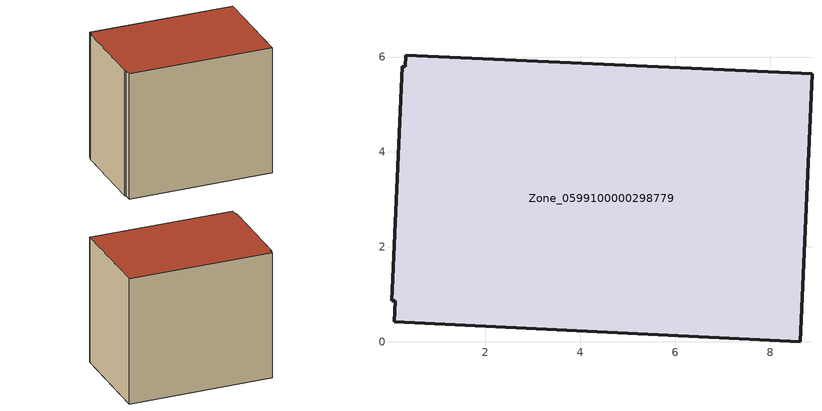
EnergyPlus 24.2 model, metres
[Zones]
Zone_0599100000298779
 floor ground (C_G): 0.08,0.42 0.1,0.86 0.02,0.86 0.24,5.8 0.31,5.79 0.32,6.04 8.88,5.65 8.63,0 z1.19
 wall outside (C_F): 0.24,5.8 0.02,0.86 0.1,0.86 0.08,0.42 8.63,0 8.88,5.65 0.32,6.04 0.31,5.79 0.24,5.8 z1.19:8.91
 roof outside (C_R): 0.31,5.79 0.24,5.8 0.02,0.86 0.1,0.86 0.08,0.42 8.63,0 8.88,5.65 0.32,6.04 z8.91
[BUILDING]
Pand.0599100000298779: North Axis=0; Terrain=City; Loads Convergence Tolerance Value=0.04; Temperature Convergence Tolerance Value=0.4; Solar Distribution=FullExterior; Maximum Number of Warmup Days=25; Minimum Number of Warmup Days=1
[Site:Location]
Rotterdam.The.Hague.AP_ZH_NLD Design_Conditions: Latitude=51.96; Longitude=4.45; Time Zone=1; Elevation=-4.5
[SITE:GROUNDTEMPERATURE:BUILDINGSURFACE]
18, 18, 18, 18, 18, 18, 18, 18, 18, 18, 18, 18
[MATERIAL] Thermal Absorptance=0.9; Solar Absorptance=0.7; Visible Absorptance=0.7
Name | Roughness | Thickness | Conductivity | Density | Specific Heat
G.TC.1992-2005 | MediumSmooth | 0.15 | 0.06 | 540 | 1210
F.TC.1992-2005 | Rough | 0.3 | 0.12 | 1920 | 840
R.TC.1992-2005 | MediumRough | 0.2 | 0.08 | 1500 | 1000
[CONSTRUCTION]
C_G: G.TC.1992-2005
C_F: F.TC.1992-2005
C_R: R.TC.1992-2005
[ZONE]
Zone_0599100000298779: Type=1; Multiplier=1; Ceiling Height=Autocalculate; Volume=Autocalculate; Floor Area=autocalculate; Part of Total Floor Area=Yes
[ZONEINFILTRATION:DESIGNFLOWRATE]
Infil_Zone_0599100000298779: Zone or ZoneList or Space or SpaceList=Zone_0599100000298779; Schedule=AlwaysOn; Design Flow Rate Calculation Method=Flow/Area; Flow Rate per Floor Area=0.0015; Constant Term Coefficient=1; Temperature Term Coefficient=0; Velocity Term Coefficient=0; Velocity Squared Term Coefficient=0
[HVACTEMPLATE:ZONE:IDEALLOADSAIRSYSTEM]
Zone_0599100000298779: Maximum Heating Supply Air Temperature=50; Minimum Cooling Supply Air Temperature=13; Maximum Heating Supply Air Humidity Ratio=0.0156; Minimum Cooling Supply Air Humidity Ratio=0.0077; Heating Limit=NoLimit; Cooling Limit=NoLimit; Dehumidification Control Type=ConstantSensibleHeatRatio; Cooling Sensible Heat Ratio=0.7; Dehumidification Setpoint=60; Humidification Control Type=None; Humidification Setpoint=30; Outdoor Air Method=None; Outdoor Air Flow Rate per Person=0.00944; Outdoor Air Flow Rate per Zone Floor Area=0; Outdoor Air Flow Rate per Zone=0; Demand Controlled Ventilation Type=None; Outdoor Air Economizer Type=NoEconomizer; Heat Recovery Type=None; Sensible Heat Recovery Effectiveness=0.7; Latent Heat Recovery Effectiveness=0.65
[ZONECONTROL:THERMOSTAT]
ThermostatControl_Zone_0599100000298779: Zone or ZoneList=Zone_0599100000298779; Control Type Schedule=DualSetpointControlType; Control 1=Thermostat_Zone_0599100000298779; Temperature Difference Between Cutout And Setpoint=0
[THERMOSTATSETPOINT:DUALSETPOINT]
Thermostat_Zone_0599100000298779: Heating Setpoint Temperature Schedule=HeatingSetpoint_Zone_0599100000298779; Cooling Setpoint Temperature Schedule=CoolingSetpoint_Zone_0599100000298779
[SCHEDULE:COMPACT]
HeatingSetpoint_Zone_0599100000298779: Through: 12/31, For: AllDays, Until: 24:00, 21
CoolingSetpoint_Zone_0599100000298779: Through: 12/31, For: AllDays, Until: 24:00, 24
DualSetpointControlType: Through: 12/31, For: AllDays, Until: 24:00, 4
AlwaysOn: Through: 12/31, For: AllDays, Until: 24:00, 1
